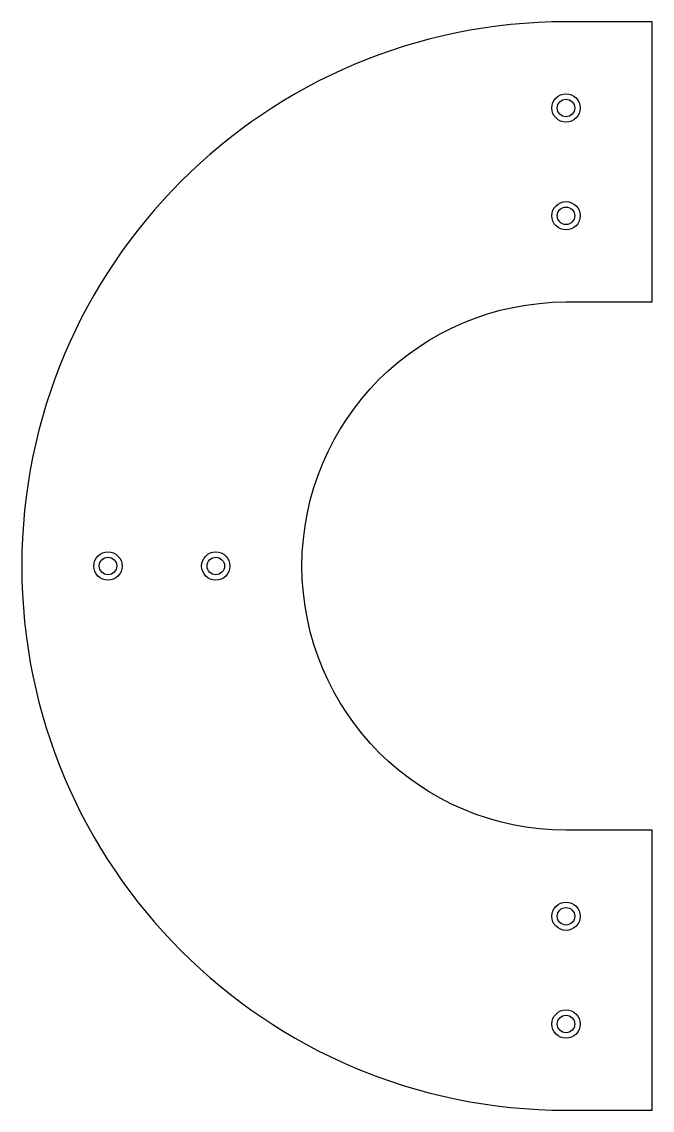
# Model space of a CAD drawing. Extents: x 2343 to 2577, y 1655 to 2059.
import ezdxf

# ---------------------------------------------------------------- set-up
doc = ezdxf.new("R2010")
doc.units = 0
doc.layers.get('0').update_dxf_attribs({"linetype": 'CONTINUOUS'})

msp = doc.modelspace()

# ---------------------------------------------------------------- linework, layer by layer
msp.add_lwpolyline([(2576.7, 2058.92), (2559.7, 2058.92), (2544.7, 2058.92, 1), (2544.7, 1654.92), (2559.7, 1654.92), (2576.7, 1654.92), (2576.7, 1758.92), (2559.7, 1758.92), (2544.7, 1758.92, -1), (2544.7, 1954.92), (2559.7, 1954.92), (2576.7, 1954.92)], format="xyb", close=True)
for centre, radius in [((2544.7, 2026.92), 5.25), ((2544.7, 2026.92), 3.25), ((2544.7, 1986.92), 5.25), ((2544.7, 1986.92), 3.25), ((2374.7, 1856.92), 5.25), ((2374.7, 1856.92), 3.25), ((2414.7, 1856.92), 5.25), ((2414.7, 1856.92), 3.25), ((2544.7, 1726.92), 5.25), ((2544.7, 1726.92), 3.25), ((2544.7, 1686.92), 5.25), ((2544.7, 1686.92), 3.25)]:
    msp.add_circle(centre, radius)

doc.saveas('drawing.dxf')
